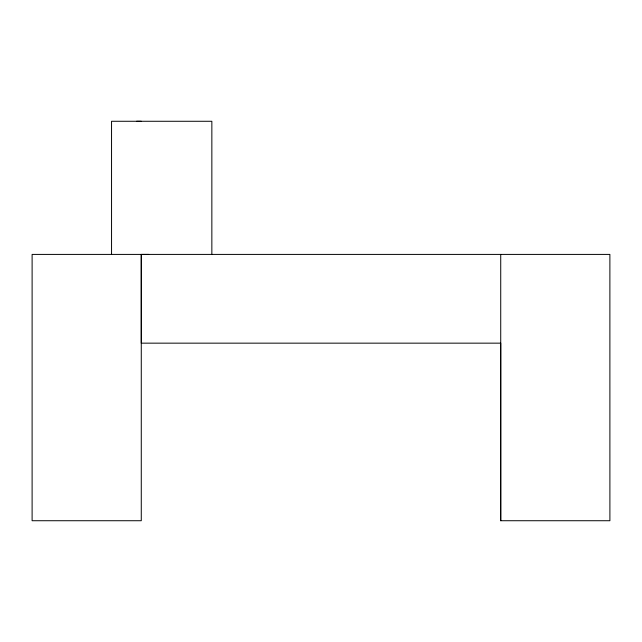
<?xml version="1.0" encoding="UTF-8"?>
<svg xmlns="http://www.w3.org/2000/svg" width="642" height="642" viewBox="0 0 642 642"><rect width="100%" height="100%" fill="white"/><g stroke="black" fill="none" stroke-linecap="round" stroke-linejoin="round"><path stroke-width="0.96" d="M111.556 254.409L111.547 121.274L211.852 121.282L211.852 254.409M141.272 254.409L141.272 343.157L500.728 343.157L500.728 520.726L609.9 520.726L609.884 254.409L32.116 254.409L32.108 520.726L141.272 520.726L141.272 254.409L148.711 254.409M136.618 121.274L141.28 121.274M500.728 254.409L500.728 520.726"/></g></svg>
